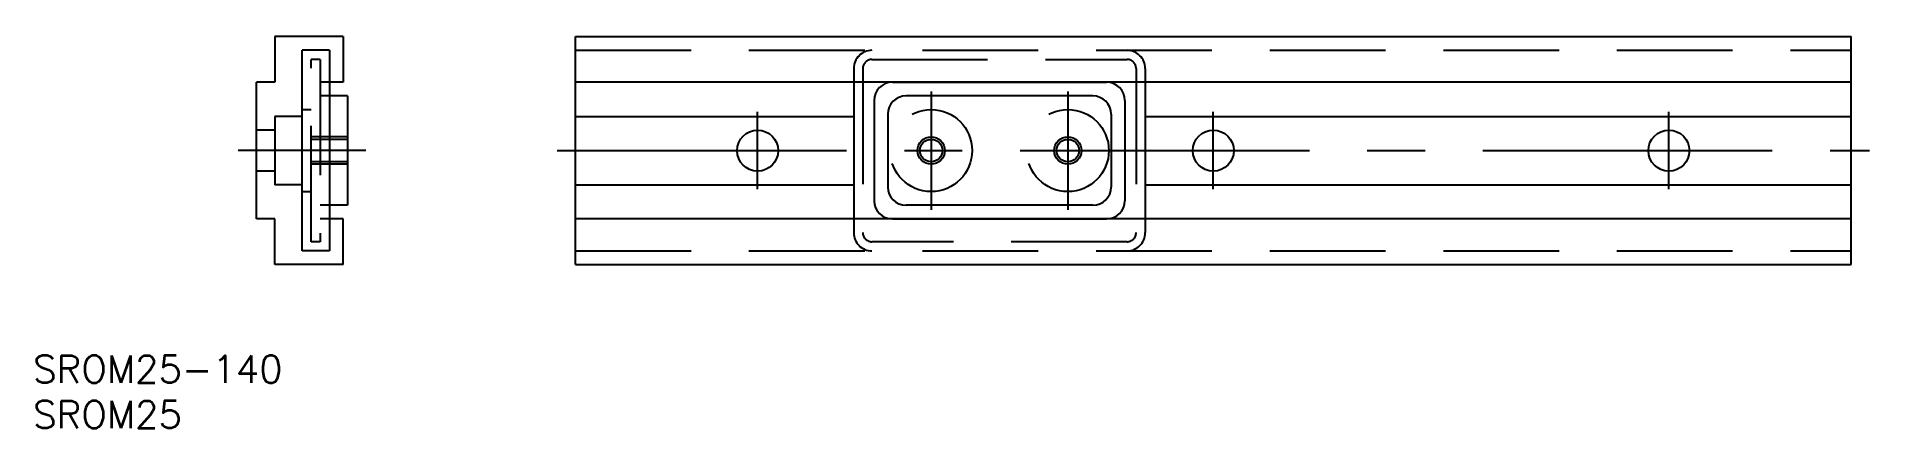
# Model space of a CAD drawing. Extents: x -24 to 177, y -30 to 12.
import ezdxf

# ---------------------------------------------------------------- set-up
doc = ezdxf.new("R2010")
doc.units = 0
doc.linetypes.add('CENTER', pattern=[50.8, 31.75, -6.35, 6.35, -6.35])
doc.linetypes.add('DASHED', pattern=[19.05, 12.7, -6.35])
doc.layers.get('0').update_dxf_attribs({"linetype": 'CONTINUOUS'})
doc.layers.add('CENTER', color=1, linetype='CENTER')
doc.styles.get("Standard").update_dxf_attribs({"font": 'txt.shx', "height": 3, "bigfont": 'bigfont.shx'})

msp = doc.modelspace()

# ---------------------------------------------------------------- linework, layer by layer
at = {"color": 7, "linetype": 'CONTINUOUS'}
for p, q in [((9.5, 12.5), (2, 12.5)), ((2, 12.5), (2, 7.5)), ((9.5, 12.5), (9.5, 7.5)), ((35, -12.5), (35, 12.5)), ((35, 12.5), (175, 12.5)), ((175, -12.5), (175, 12.5)), ((5, -11), (5, 11)), ((8, 11), (5, 11)), ((8, 11), (8, -11)), ((0, -7.5), (0, 7.5)), ((2, 7.5), (0, 7.5)), ((9.5, 7.5), (8, 7.5)), ((175, 7.5), (35, 7.5)), ((65.54, 7.5), (65.54, -7.5)), ((69.79, 7.5), (93.29, 7.5)), ((97.54, 7.5), (97.54, -7.5)), ((10, 6), (8, 6)), ((10, 6), (10, -6)), ((67.79, 5.5), (67.79, -5.5)), ((91.79, 6), (71.29, 6)), ((95.29, 5.5), (95.29, -5.5)), ((2, 3.75), (2, -3.75)), ((5, 3.75), (2, 3.75)), ((35, 3.75), (65.54, 3.75)), ((69.29, 4), (69.29, -4)), ((93.79, 4), (93.79, -4)), ((97.54, 3.75), (175, 3.75)), ((5, -3.75), (2, -3.75)), ((35, -3.75), (65.54, -3.75)), ((97.54, -3.75), (175, -3.75)), ((10, -6), (8, -6)), ((91.79, -6), (71.29, -6)), ((2, -7.5), (0, -7.5)), ((2, -12.5), (2, -7.5)), ((9.5, -7.5), (8, -7.5)), ((9.5, -12.5), (9.5, -7.5)), ((175, -7.5), (35, -7.5)), ((69.79, -7.5), (93.29, -7.5)), ((8, -11), (5, -11)), ((9.5, -12.5), (2, -12.5)), ((35, -12.5), (175, -12.5))]:
    msp.add_line(p, q, dxfattribs=at)
at = {"color": 3, "linetype": 'DASHED'}
for p, q in [((35, 11), (175, 11)), ((6, -10), (6, 10)), ((7, 10), (6, 10)), ((7, 10), (7, -10)), ((65.54, 9), (65.54, 7.5)), ((66.54, 9), (66.54, -9)), ((67.54, 10), (95.54, 10)), ((96.54, 9), (96.54, -9)), ((97.54, 9), (97.54, 7.5)), ((8, 7.5), (7, 7.5)), ((5, 4.5), (6, 4.5)), ((8, 6), (7, 6)), ((2, 2.25), (0, 2.25)), ((10, 1.5), (6, 1.5)), ((10, 1.23), (6, 1.23)), ((10, -1.23), (6, -1.23)), ((10, -1.5), (6, -1.5)), ((2, -2.25), (0, -2.25)), ((5, -4.5), (6, -4.5)), ((8, -6), (7, -6)), ((8, -7.5), (7, -7.5)), ((65.54, -7.5), (65.54, -9)), ((97.54, -7.5), (97.54, -9)), ((7, -10), (6, -10)), ((95.54, -10), (67.54, -10)), ((35, -11), (175, -11))]:
    msp.add_line(p, q, dxfattribs=at)
for centre in [(74.04, 0), (89.04, 0)]:
    msp.add_circle(centre, 4.5, dxfattribs=at)
at = {"color": 7, "linetype": 'CONTINUOUS'}
for centre, radius in [((55, 0), 2.25), ((105, 0), 2.25), ((155, 0), 2.25), ((74.04, 0), 1.23), ((89.04, 0), 1.23)]:
    msp.add_circle(centre, radius, dxfattribs=at)
at = {"color": 3, "linetype": 'CONTINUOUS'}
for centre in [(74.04, 0), (89.04, 0)]:
    msp.add_circle(centre, 1.5, dxfattribs=at)
at = {"color": 3, "linetype": 'DASHED'}
for centre, radius, start, end in [((67.54, 9), 2, 90, 180), ((95.54, 9), 2, 0, 90), ((67.54, 9), 1, 90, 180), ((95.54, 9), 1, 0, 90), ((67.54, -9), 2, 180, 270), ((67.54, -9), 1, 180, 270), ((95.54, -9), 1, 270, 0), ((95.54, -9), 2, 270, 0)]:
    msp.add_arc(centre, radius, start, end, dxfattribs=at)
at = {"color": 7, "linetype": 'CONTINUOUS'}
for centre, start, end in [((69.79, 5.5), 90, 180), ((93.29, 5.5), 0, 90), ((71.29, 4), 90, 180), ((91.79, 4), 0, 90), ((71.29, -4), 180, 270), ((91.79, -4), 270, 0), ((69.79, -5.5), 180, 270), ((93.29, -5.5), 270, 0)]:
    msp.add_arc(centre, 2, start, end, dxfattribs=at)
at = {"layer": 'CENTER', "color": 1, "linetype": 'CENTER'}
for p, q in [((74.04, 6.5), (74.04, -6.5)), ((89.04, 6.5), (89.04, -6.5)), ((55, -4.25), (55, 4.25)), ((105, -4.25), (105, 4.25)), ((155, -4.25), (155, 4.25)), ((12, 0), (-2, 0)), ((33, 0), (177, 0))]:
    msp.add_line(p, q, dxfattribs=at)

# ---------------------------------------------------------------- texts
at = {"color": 7, "linetype": 'CONTINUOUS'}
for s, p in [('SROM25-140', (-24.51, -25.47)), ('SROM25', (-24.51, -30.47))]:
    msp.add_text(s, height=3, dxfattribs=at).set_placement(p)

doc.saveas('drawing.dxf')
